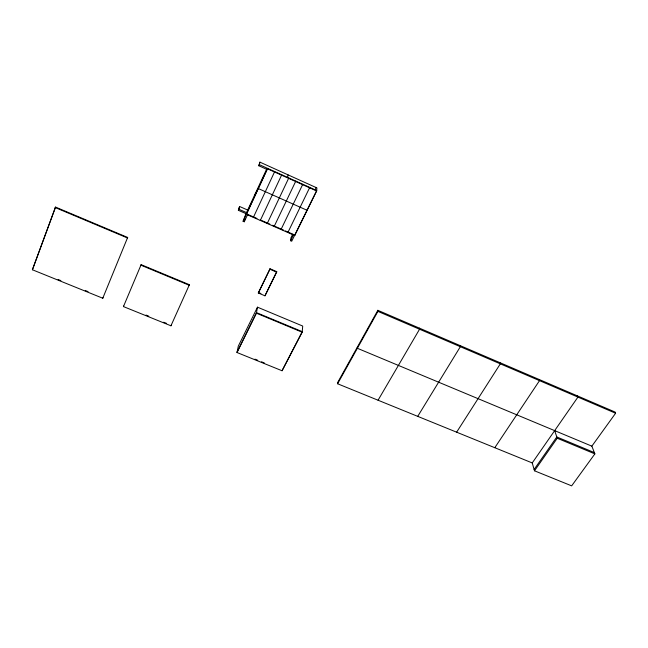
<?xml version="1.0" encoding="UTF-8"?>
<svg xmlns="http://www.w3.org/2000/svg" width="648" height="648" viewBox="0 0 648 648"><rect width="100%" height="100%" fill="white"/><g stroke="black" fill="none" stroke-linecap="round" stroke-linejoin="round"><path stroke-width="0.97" d="M532.235 462.939L337.608 383.77L337.624 382.579L377.841 310.311L615.049 412.023L615.6 413.246L591.859 446.156L594.872 453.884L571.658 485.854L534.495 470.796L532.235 462.939L577.927 397.103L577.449 395.896M246.515 213.881L246.402 214.35L294.71 235.516L316.661 190.99L316.904 187.904L259.929 162.146L258.803 165.758L267.017 169.46M315.544 190.026L315.754 187.385M302.195 332.221L302.713 326.049L257.483 307.176L238.294 346.17L237.014 352.52L282.058 370.745L302.195 332.221L256.406 313.187L257.483 307.176M309.76 187.41L287.874 232.519L287.939 232.041M307.176 209.855L307.136 210.316L258.35 188.576L258.455 188.139M282.058 370.745L302.243 331.646L256.503 312.636L237.128 351.937M302.794 184.267L281.021 229.514L281.094 229.036M294.71 235.516L294.767 235.03M259.929 162.146L259.313 164.641L316.702 190.544L291.713 241.226L290.579 240.732L290.96 237.808L292.71 234.252M295.804 181.116L274.144 226.5L274.226 226.022M276.647 272.144L276.728 271.625L269.997 268.75L258.309 293.001L264.975 295.812L276.647 272.144L269.916 269.26L269.997 268.75M288.789 177.949L267.243 223.479L267.332 223.009M287.615 177.422L288.028 174.855M264.975 295.812L276.728 271.625M281.75 174.774L260.318 220.45L260.415 219.972M274.687 171.582L253.368 217.404L253.481 216.934M246.402 214.35L267.608 168.391L243.097 221.268L244.256 221.77L247.641 214.48M254.939 195.712L255.579 193.039M244.256 221.77L244.952 218.951M243.097 221.268L245.908 213.913M256.948 218.457L238.367 210.308L239.598 206.493L247.884 210.138M238.367 210.308L239.598 206.493M189.402 284.723L189.224 285.258L140.899 265.17L141.134 264.651L189.402 284.723L170.942 325.798L123.452 306.585L141.134 264.651M170.942 325.798L171.137 325.231M32.4 269.762L55.526 207.085L127.656 237.443L102.773 298.226L32.4 269.762L55.526 207.085M123.452 306.585L123.695 306.034M258.803 165.758L259.313 164.641M246.75 212.099L266.822 168.772M258.309 293.001L269.916 269.26M290.579 240.732L293.657 234.471M237.014 352.52L256.406 313.187M102.773 298.226L103.04 297.683M127.656 237.443L127.405 237.938L55.185 207.546M337.608 383.77L377.914 311.388L377.841 310.311M378.059 400.221L419.548 329.233L419.386 328.123M417.725 416.356L460.339 346.712L460.096 345.578M456.629 432.184L500.321 363.844L499.997 362.686M494.797 447.703L539.509 380.635L539.104 379.453M534.114 469.476L556.802 436.963L594.362 452.588M534.495 470.796L557.24 438.242L554.656 430.628M58.061 279.482L60.872 280.616M85.236 290.474L88.047 291.616M146.019 315.074L148.813 316.2M163.693 322.218L166.487 323.352M254.939 359.146L257.75 360.28M261.5 361.803L264.319 362.937M591.859 446.156L357.364 348.284L357.34 347.15M557.24 438.242L594.872 453.884M258.406 292.467L260.901 293.52M377.914 311.388L615.6 413.246M238.853 209.247L246.937 212.787M261.549 220.466L269.843 224.103M272.5 225.269L274.42 226.112M275.084 226.403L280.236 228.663M280.819 228.914L283.662 230.161M285.371 230.915L293.917 234.657M267.511 168.812L316.661 190.99"/></g></svg>
